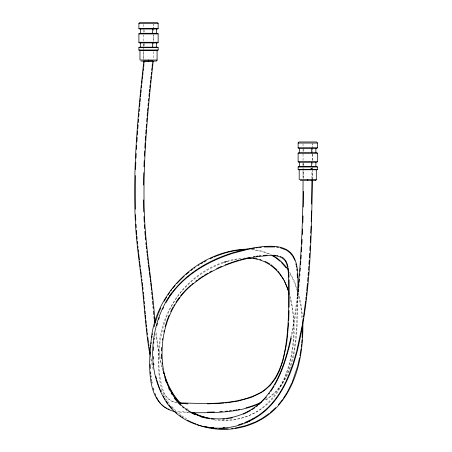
<?xml version="1.0" encoding="UTF-8"?>
<svg xmlns="http://www.w3.org/2000/svg" width="452" height="452" viewBox="0 0 452 452"><rect width="100%" height="100%" fill="white"/><g stroke="black" fill="none" stroke-linecap="round" stroke-linejoin="round"><path stroke-width="0.34" stroke-dasharray="2.26 1.69" d="M143.821 59.009L143.821 50.002M143.821 46.533L143.821 42.381M153.228 29.261L153.228 24.368L153.228 27.866M303.049 178.382L303.049 169.376M303.049 165.217L303.049 161.754M303.586 178.286L303.591 170.681M311.897 178.58L311.903 170.958M312.411 179.964L312.417 170.958M312.456 154.228L312.456 161.217L312.456 152.827M312.456 153.527L312.456 149.335M312.456 148.635L312.456 143.742L312.456 147.239M297.523 296.665C296.06 331.531 299.026 378.719 264.951 400.093M298.037 296.665C296.597 331.717 299.473 379.087 265.211 400.534M297.218 296.891L294.568 317.293L291.229 335.859M297.727 296.941L295.077 317.366L291.873 335.288M223.751 262.68C232.735 259.753 221.813 263.245 220.587 263.844C215.299 265.923 210.203 268.471 205.332 271.403C196.507 276.782 188.433 283.432 181.698 291.286C168.765 306.433 161.856 325.937 159.652 345.548C158.16 360.25 158.466 375.459 162.929 389.652C164.669 396.093 169.782 401.704 176.659 402.427M223.52 262.216L233.085 259.505L244.984 257.968M226.74 261.16C188.586 272.11 160.675 308.823 158.838 348.486C159.149 364.668 154.804 398.206 176.562 402.93M226.825 261.674L239.47 258.917M310.66 168.364L312.417 168.189L310.405 168.376M311.021 168.364L311.62 168.291M310.733 168.376L312.411 168.189M188.179 412.184L176.851 411.393M189.563 412.727L177.421 411.981M217.926 419.789C283.766 425.846 302.851 347.842 289.918 297.292M252.51 249.363L262.765 251.222L272.031 254.99M251.131 249.747C258.307 250.21 265.443 252.007 271.782 255.442M214.141 419.88C238.91 423.79 265.691 412.303 278.596 390.539C294.992 362.108 297.783 326.813 289.935 295.286M186.857 419.06L182.235 416.083L176.868 411.8M186.552 408.309L188.484 409.659M175.873 410.857L170.743 405.393M172.139 407.794L174.014 409.8M167.833 401.647L169.873 404.354M165.94 398.85L167.455 401.088M164.116 395.867L165.212 397.658M289.766 272.29L294.145 280.726L296.97 288.088M290.263 274.138L293.676 280.935L297.252 290.732M163.782 395.257L160.895 389.714M162.675 370.713L158.974 355.17L155.601 332.536M298.314 292.512L300.953 304.156L302.546 317.225M161.844 365.753L162.155 366.922M162.313 367.504L162.782 369.256M153.064 369.137L150.267 356.639M298.732 296.037L301.088 308.371L302.292 321.722M152.488 364.668L150.29 353.989M160.985 362.221L158.177 347.667L155.968 331.186M312.456 147.934L312.456 152.132M312.456 161.918L312.456 165.409M312.456 166.11L312.456 168.206M312.456 168.907L312.456 178.693M303.857 148.996L303.857 152.053M303.857 163.505L303.857 165.342M303.049 143.736L303.049 148.584M303.049 149.279L303.049 153.635M303.049 154.132L303.049 161.059M303.049 163.517L303.049 167.048M303.049 167.754L303.049 169.873M303.049 170.579L303.049 178.342M153.228 28.561L153.228 32.058M153.228 41.844L153.228 46.036M153.228 51.63L153.228 59.319M144.629 30.239L144.629 32.069M144.629 43.522L144.629 46.579M143.821 24.363L143.821 29.318M143.821 29.905L143.821 32.143M143.821 34.753L143.821 42.731M143.821 43.437L143.821 50.5M143.821 51.206L143.821 59.675M153.228 34.855L153.228 41.143L153.228 34.855"/><path stroke-width="0.68" d="M302.422 326.18L302.151 337.26M303.066 181.049C302.998 219.26 301.32 257.493 297.365 295.501M303.518 191.405L303.281 207.078M311.897 179.964L311.654 204.084M312.411 179.964C311.383 237.164 310.727 295.252 297.224 351.159C290.325 377.629 278.2 405.868 252.849 419.383M143.51 185.071L143.776 172.698M289.122 307.332L289.127 279.777M311.507 210.937L311.196 221.344M135.374 175.545L135.368 209.214M289.06 310.558L288.704 320.841M153.318 350.537L153.471 346.882M302.829 222.864L303.06 215.949M135.538 169.517L135.82 162.161M143.968 166.737L144.205 160.771M161.584 350.808L161.726 347.447M302.354 234.622L302.597 229.091M310.614 235.972L310.287 242.69M310.733 233.187L311.038 226.22M136.001 158.149L136.221 153.471M150.109 355.001L150.245 352.08M144.425 156.138L144.702 150.838M301.891 244.018L302.134 239.464M136.447 149.465L136.668 145.454M144.849 148.188L145.171 142.815M288.591 322.762L287.308 337.972M301.444 251.82L301.716 247.272M309.846 250.549L310.112 245.967M136.888 141.996L137.199 137.148M145.307 140.753L145.617 135.945M300.987 258.973L301.241 255.075M309.394 257.753L309.688 253.171M308.806 266.262L308.513 270.206M308.948 264.296L309.224 260.369M137.34 135.075L137.64 130.922M137.792 128.848L138.103 124.701M300.574 264.821L300.812 261.572M145.764 133.882L146.064 129.764M146.216 127.701L146.476 124.272M299.732 275.918L299.885 273.957M300.088 271.341L300.343 268.07M308.106 275.471L308.36 272.177M138.267 122.628L138.544 119.175M146.702 121.526L146.979 118.091M307.603 281.404L307.942 277.449M299.173 282.449L299.45 279.183M138.764 116.407L139.007 113.65M139.188 111.576L139.425 108.813M147.143 116.028L147.448 112.599M147.567 111.226L147.866 107.791M301.699 343.113L301.992 339.864M150.584 347.616L150.759 345.701M139.606 106.745L139.922 103.389M140.047 102.045L140.363 98.689M140.555 96.671L140.815 93.988M148.053 105.751L148.307 103.079M148.493 101.078L148.748 98.406M148.94 96.4L149.267 93.061M306.705 291.111L307.439 283.376M298.258 292.094L298.523 289.314M298.727 287.229L298.992 284.449M153.753 343.198L153.878 341.972M140.951 92.643L141.222 89.965M141.419 87.948L141.691 85.264M149.403 91.728L149.674 89.055M149.81 87.722L150.081 85.049M141.9 83.253L142.188 80.575M142.329 79.236L142.617 76.552M142.759 75.213L143.047 72.529M150.284 83.044L150.572 80.377M150.714 79.043L151.002 76.371M151.217 74.371L151.437 72.365M305.801 299.591L306.077 296.998M306.219 295.704L306.569 292.461M297.879 295.557L298.105 293.478M143.821 61.088C137.973 113.87 132.82 167.031 135.289 220.192C136.295 244.3 140.335 268.115 142.804 292.088C144.877 312.773 146.154 333.582 149.787 354.08M143.199 71.19L143.499 68.512M143.651 67.173L143.951 64.495M144.103 63.156L144.346 61.144M151.663 70.365L151.962 67.698M152.115 66.365L152.414 63.698M152.567 62.365L152.719 61.026L144.493 61.139M153.228 61.088C147.759 109.808 143.041 158.805 144.165 207.892C144.996 246.391 152.556 284.302 155.059 322.688M150.979 343.797L151.132 342.52M301.281 346.944L301.586 344.413M305.648 300.908L303.552 316.835M287.24 338.638L286.444 344.458M154.16 339.525L154.324 338.305M162.454 339.96L162.647 338.61M300.388 353.266L301.049 348.848M303.365 318.106L302.19 325.383M286.353 345.034L282.85 361.182M151.889 337.458L152.098 336.192M302.089 325.988L296.732 351.029M299.93 355.781L300.275 353.893M152.341 334.932L152.584 333.672M290.947 337.203L291.229 335.859M163.867 331.909L164.149 330.593M299.591 357.668L297.608 366.267M290.805 337.876C284.579 365.73 274.443 397.602 247.481 411.71M290.557 341.333L291.308 337.983M289.602 345.345L290.404 342.006M288.41 350.001L289.438 346.012M296.546 351.707L293.184 363.114M154.149 326.79L154.867 324.157M156.827 325.722L157.471 323.372M288.229 350.645L285.15 360.95M297.439 366.866L292.291 381.974M165.149 326.677L165.89 324.084M155.047 323.502L157.132 317.005M282.653 361.832L279.223 371.312L276.127 377.409M166.093 323.446L166.72 321.525M292.958 363.781L288.975 374.618L285.98 381.392M283.845 364.758L284.941 361.594M158.72 319.298L159.324 317.581M166.924 320.886L168.071 317.745M157.369 316.36L158.324 313.801M282.511 368.369L283.624 365.391M281.104 371.906L282.291 368.962M168.325 317.123L169.076 315.27M158.584 313.163L159.364 311.247M280.867 372.493L278.003 378.832M159.624 310.609L160.748 308.089M292.026 382.624L287.336 392.116M162.714 309.14L163.511 307.496M170.698 311.614L172.178 308.631M285.698 382.002C279.573 394.862 270.906 406.851 259.024 414.953M276.144 382.516L277.737 379.403M172.5 308.049L173.144 306.874M274.793 384.957L275.805 383.126M164.155 301.292L165.624 298.732M287.065 392.573L283.302 398.5M167.477 299.122C149.38 329.598 146.719 370.86 165.901 401.466C184.133 429.541 224.808 435.4 252.883 419.36M273.019 387.94L274.093 386.161M173.777 305.721L174.478 304.558M165.918 298.218L166.545 297.213M275.822 377.945L270.313 385.313L263.612 391.076M167.46 299.151C188.185 266.77 226.927 250.318 264.047 246.493C273.968 245.758 286.15 246.086 292.568 254.979C299.501 265.759 297.501 279.404 298.037 291.546M171.636 292.969L169.472 296.032M270.759 391.421L272.658 388.539M166.031 302.597C179.902 277.618 205.863 261.99 232.407 253.459M175.885 302.286L177.342 300.088M179.297 402.839C205.394 403.608 233.294 405.551 257.55 394.11C275.483 385.759 282.562 365.465 285.472 347.26C288.851 327.101 288.715 306.58 288.698 286.206C288.483 278.669 288.924 270.872 286.591 263.589C282.41 252.578 267.573 255.832 258.516 256.465C235.074 259.945 212.073 268.77 193.467 283.641C173.122 299.535 162.647 325.423 162.098 350.82C161.505 373.03 168.415 398.206 188.343 410.58C205.976 421.597 229.475 421.258 247.515 411.693M168.133 294.715L169.794 292.263M268.867 394.048L269.624 392.997M177.732 299.552L179.303 297.393M177.783 300.354L179.71 297.704M282.517 399.608L278.381 404.777M170.845 290.828L171.545 289.873M172.675 288.427L175.037 285.54M180.546 295.84L185.828 289.896L190.637 285.365M266.448 397.065L258.86 404.653M176.664 283.664L184.179 276.178M138.9 47.618L139.329 47.189L157.714 47.189L158.143 47.618L158.143 49.969L157.714 50.398L139.329 50.398L138.9 49.969L138.9 47.618L158.143 47.618M298.128 166.991L298.557 166.562L316.948 166.562L317.372 166.991L317.372 169.342L316.948 169.771L298.557 169.771L298.128 169.342L298.128 166.991L317.372 166.991M275.72 407.608L270.189 412.659M186.088 274.517L189.009 272.098M191.637 284.517L193.145 283.24M269.217 413.444L262.143 418.377L255.753 421.812M256.442 406.591L257.917 405.461M190.998 270.539L192.518 269.409M195.733 281.2L197.326 280.025M194.044 268.302L195.072 267.59M198.388 279.24L200.558 277.743M253.414 408.761L254.945 407.698M262.228 391.997L263.149 391.381M201.1 277.37L203.315 275.929M198.185 265.51L199.23 264.838M258.454 415.36L252.64 418.914L244.656 422.637M251.883 409.749L252.905 409.111M204.434 275.228L207.847 273.2M261.764 392.302L251.397 397.387L238.142 401.093M200.829 263.861L202.965 262.584M252.64 418.914L253.804 418.241M250.351 410.698L243.396 414.201M204.061 261.979L206.242 260.77M209.57 272.211L211.915 270.957M249.803 420.953L246.679 422.377M260.284 402.602L261.465 402.003M216.677 268.573L221.536 266.364M210.084 258.838L212.869 257.538M257.894 403.709L259.691 402.879M259.906 403.342C238.809 413.083 214.926 412.744 192.173 412.744M255.205 422.055L245.622 425.699L235.136 428.05M213.999 257.058L215.7 256.34M256.047 404.478L257.278 403.964M225.119 264.883L226.927 264.177M247.826 249.108C200.552 250.018 158.059 289.291 151.595 336.102C149.205 359.283 143.792 404.63 174.704 411.557M216.265 256.098C225.734 252.318 235.82 249.798 246.052 249.651M253.561 405.433L255.431 404.732M227.531 263.94L230.571 262.827M240.967 423.987L242.826 423.343M231.181 262.618L233.023 261.99M251.058 406.303L252.939 405.67M233.633 261.781L235.933 261.053M233.012 253.261L247.877 249.363M247.899 407.28L250.431 406.517M238.464 424.767L240.351 424.202M236.503 260.866L238.814 260.182M239.972 259.855L242.295 259.216M246.001 407.8L247.267 407.455M242.882 259.069L247.905 257.855M231.215 418.066L232.345 417.801M248.577 257.708L249.928 257.425M248.453 249.25L250.171 248.905M238.351 409.512L239.628 409.269M229.537 418.377L230.656 418.168M237.554 401.218L225.508 402.941M250.747 248.792L254.922 248.08M253.306 256.77L254.662 256.538M233.226 410.359L234.509 410.156M235.791 409.947L237.068 409.744M256.018 256.312L257.838 256.041M226.718 418.818L228.413 418.58M256.222 247.877L258.171 247.617M231.644 428.49L233.046 428.315M259.052 255.877L260.877 255.651M229.379 410.857L231.305 410.619M259.482 247.453L261.448 247.238M222.751 419.236L224.458 419.077M225.531 411.263L227.458 411.094M224.113 403.054L207.592 403.868M263.301 255.408L267.059 255.16M264.081 247.007L274.782 246.95M223.203 427.49L224.486 427.406M219.768 411.715L222.327 411.552M214.417 411.987L207.462 412.184M228.141 428.767L219 428.716M138.9 23.668L158.143 23.668L158.143 28.374A0.644 0.644 0 0 1 157.505 29.013L139.544 29.013A0.644 0.644 0 0 1 138.9 28.374L138.9 23.668A1.068 1.068 0 0 1 139.967 22.6L157.076 22.6A1.068 1.068 0 0 1 158.143 23.668M138.9 28.374L158.143 28.374M138.9 33.934L158.143 33.934L158.143 42.273A0.644 0.644 0 0 1 157.505 42.912L139.544 42.912A0.644 0.644 0 0 1 138.9 42.273L138.9 33.934A0.644 0.644 0 0 1 139.544 33.29L157.505 33.29A0.644 0.644 0 0 1 158.143 33.934M138.9 42.273L158.143 42.273M138.9 49.969L158.143 49.969M157.076 50.398L157.076 60.02L139.967 60.02L139.967 50.398M141.041 61.088L156.002 61.088A1.068 1.068 0 0 0 157.076 60.02M298.128 143.041L317.372 143.041L317.372 147.747A0.644 0.644 0 0 1 316.733 148.386L298.772 148.386A0.644 0.644 0 0 1 298.128 147.747L298.128 143.041A1.068 1.068 0 0 1 299.201 141.973L316.304 141.973A1.068 1.068 0 0 1 317.372 143.041M298.128 147.747L317.372 147.747M298.128 153.307L317.372 153.307L317.372 161.647A0.644 0.644 0 0 1 316.733 162.285L298.772 162.285A0.644 0.644 0 0 1 298.128 161.647L298.128 153.307A0.644 0.644 0 0 1 298.772 152.663L316.733 152.663A0.644 0.644 0 0 1 317.372 153.307M298.128 161.647L317.372 161.647M298.128 169.342L317.372 169.342M316.304 169.771L316.304 179.393L299.201 179.393L299.201 169.771M300.269 180.461L315.23 180.461M245.617 258.448C267.251 256.273 285.014 274.087 289.099 294.292M187.919 403.873L179.235 403.348M248.69 257.939L250.414 258.035M211.598 427.343L213.53 427.49M273.607 255.194L276.053 255.459M211.378 418.993L214.208 419.247M214.095 428.27L216.898 428.564M253.256 258.295L255.329 258.572M208.558 418.603L209.683 418.755M276.59 247.131L278.421 247.408M213.4 428.163L207.253 427.067M205.242 426.428L206.502 426.637M276.997 255.606L277.935 255.781M205.807 418.089L207.18 418.343M256.261 258.736L257.188 258.917M205.123 417.925L200.4 416.671M208.197 418.224L199.586 415.507L193.077 412.439M280.28 247.792L286.348 250.097M259.928 259.584L261.233 259.968M197.225 424.609C224.164 434.943 257.137 428.326 276.98 407.082C297.518 384.652 303.433 352.487 302.846 322.977M199.97 416.19L202.242 417.032M193.077 422.835L195.993 423.936M280.302 256.453L281.28 256.843M199.4 415.981L192.829 412.891M167.89 408.868L169.201 409.439M190.219 421.586L192.507 422.586M265.047 261.397L269.821 263.917M192.789 413.631L195.247 414.761M187.416 420.196L189.659 421.309M190.993 412.699L192.19 413.32M272.268 255.713L274.211 256.866M166.602 408.218L164.522 406.924M188.653 411.36L190.394 412.382M282.189 257.295L283.715 258.307M273.488 255.821C279.15 259.143 283.969 263.804 287.721 269.177M286.788 250.374L290.099 252.905M182.049 416.981L183.105 417.654M185.828 409.529L186.947 410.269M274.703 257.171L275.663 257.815M180.003 415.529L181.026 416.258M270.991 264.686L277.313 270.245M276.144 258.143L280.206 261.386M162.94 405.721L163.726 406.337M182.636 407.06L183.67 407.919M175.161 411.529L177.037 413.207M161.833 404.726L162.573 405.393M180.625 405.291L178.212 402.885M180.783 403.32C172.336 394.912 167.257 383.782 163.748 372.544M281.472 262.572L286.206 267.968M290.461 253.284L293.009 256.589L294.777 260.324M284.336 258.866L284.901 259.476M178.003 401.105L179.58 402.851M171.969 408.342L169.025 404.873M177.732 402.387L174.24 398.048M160.805 403.67L159.127 401.585M278.24 271.313L283.54 279.155M175.755 398.376L177.608 400.67M174.715 396.935L175.41 397.896M166.325 401.178L167.833 403.314M174.02 395.98L169.347 388.053M285.415 260.137L286.721 262.516M158.24 400.28L158.81 401.156M164.534 398.342L165.251 399.478M171.138 393.212L171.743 394.212M157.951 399.839L156.364 396.901M163.223 396.008L163.878 397.172M284.291 280.568L288.913 291.862M167.986 385.223L169.071 387.488M168.72 388.494L169.489 390.093M160.059 389.404L161.138 391.833M166.974 382.912L167.732 384.646M165.72 379.804L166.72 382.33M155.008 393.686L155.646 395.297M159.059 386.867L159.805 388.771M164.777 377.239L165.466 379.171M157.708 383.019L158.81 386.234M165.285 379.482L166.24 382.386M287.071 263.414L287.997 266.793M156.929 380.42L157.511 382.369M153.268 388.132L153.816 390.104M155.895 376.493L156.567 379.115M295.862 263.883L296.077 264.895M163.336 371.674L163.72 373.55M151.878 381.81L152.115 383.002M296.292 265.985L296.501 267.16M149.849 351.43L149.126 346.95M151.476 379.42L151.68 380.612M288.223 268.008L288.63 270.985M148.657 343.746L148.934 345.667M147.889 260.448L147.555 257.77M148.058 261.759L148.307 263.714M148.476 265.025L149.228 270.917M149.397 272.228L149.736 274.856M139.6 261.256L139.854 263.222M140.024 264.533L140.357 267.155M140.612 269.121L140.781 270.426M140.945 271.731L141.278 274.341M141.448 275.652L141.612 276.957M147.798 337.209L148.471 342.469M150.979 375.832L151.126 377.024M149.81 275.471L150.115 277.952M141.911 279.409L142.064 280.635M138.674 253.628L139.431 259.866M146.73 250.911L146.979 252.967M147.143 254.34L147.392 256.397M150.267 279.195L150.561 281.675M142.278 282.477L142.634 285.602M296.749 268.912L296.947 270.641M150.708 282.946L151.07 286.212M146.804 328.672L147.098 331.299M147.245 332.61L147.459 334.582M142.775 286.884L143.047 289.461M137.826 245.984L138.052 248.069M138.205 249.459L138.515 252.244M145.843 242.679L146.064 244.741M146.211 246.108L146.504 248.854M153.748 363.374L153.895 364.764M151.205 287.517L151.482 290.122M150.55 371.917L150.759 373.951M145.973 320.547L146.245 323.282M146.38 324.649L146.584 326.706M153.951 316.637L154.217 319.349M154.352 320.705L154.55 322.739M288.681 271.499L289.048 277.223M151.674 292.094L151.928 294.715M152.115 296.687L152.369 299.309M143.312 292.037L143.516 294.139M143.646 295.54L143.985 299.049M162.025 362.803L162.144 364.086M145.081 310.982L145.329 313.716M145.454 315.078L145.77 318.496M136.922 236.481L137.171 239.181M137.363 241.21L137.611 243.916M152.55 301.275L152.844 304.546M153.025 306.512L153.205 308.473M153.454 311.196L153.765 314.598M144.182 301.151L144.42 303.767M144.6 305.727L144.838 308.337M145.182 235.368L144.86 231.379M145.301 236.695L145.6 240.023M136.255 227.672L136.029 224.271M136.453 230.384L136.747 234.447M144.397 224.723L144.674 228.712M297.179 273.714L297.382 277.765M161.72 358.877L161.556 354.176M150.29 368.516L150.098 364.436M144.239 222.039L143.968 216.655M135.555 214.689L135.798 220.164M153.33 356.611L153.414 359.041M143.781 211.943L143.504 199.931M315.875 148.386L315.875 152.663M315.875 162.285L315.875 166.562M311.648 148.386L311.648 152.663M311.648 162.285L311.648 166.562M307.75 179.393L307.75 180.455M299.631 148.386L299.631 152.663M299.631 162.285L299.631 166.562M297.529 294.105L297.529 296.026M156.646 29.013L156.646 33.29M156.646 42.912L156.646 47.189M152.42 29.013L152.42 33.29M152.42 42.912L152.42 47.189M148.522 60.02L148.522 61.082M140.402 29.013L140.402 33.29M140.402 42.912L140.402 47.189M316.304 179.393A1.068 1.068 0 0 1 315.236 180.461"/></g></svg>
